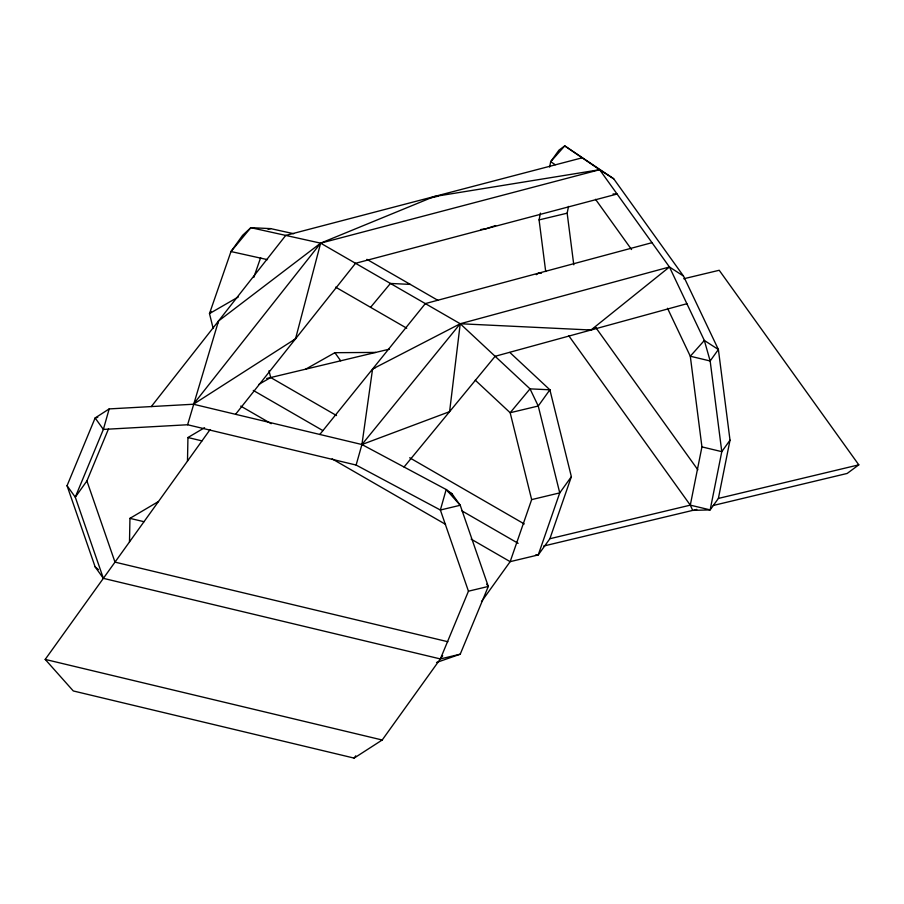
<?xml version="1.0" encoding="UTF-8"?>
<svg xmlns="http://www.w3.org/2000/svg" width="904" height="904" viewBox="0 0 904 904"><rect width="100%" height="100%" fill="white"/><g stroke="black" fill="none" stroke-linecap="round" stroke-linejoin="round"><path stroke-width="1.36" d="M129.498 541.925L129.95 518.354L158.494 501.505M187.49 461.096L187.942 437.525L204.587 427.694M213.174 328.525L209.491 313.598L230.983 251.549L242.611 235.334L250.837 227.672L320.637 243.153L460.226 323.745L449.593 411.659L361.928 444.531L193.433 404.235L109.181 408.913L95.135 417.964L67.054 485.708L95.135 566.876L103.361 578.345L440.372 658.937L460.226 654.191L488.307 586.447L460.226 505.268L452 493.81L446.18 489.505L361.928 444.531L372.572 369.024L460.226 323.745L669.446 266.996L683.481 276.048L718.386 349.509L730.014 440.18L718.386 498.432L710.16 509.89L692.713 510.387L543.654 546.039M545.7 271.516L539.078 219.898L540.422 213.129M549.621 167.07L550.706 161.658L558.932 150.188L564.751 145.894L613.692 178.766L683.481 276.048M573.78 264.804L567.158 213.186L568.514 206.417M692.713 510.387L690.294 505.144L701.933 446.892L690.294 356.221L667.514 308.264M293.438 340.684L295.54 338.808L320.637 243.153L433.965 196.609L599.646 169.715L613.692 178.766M109.181 408.913L103.361 429.423L75.281 497.166L103.361 578.345M97.79 417.332L95.135 417.964L103.361 429.423L187.614 424.756L218.519 320.999L320.637 243.153L599.646 169.715L669.446 266.996L704.34 340.458L710.16 360.978L721.787 451.65L710.16 509.89L690.294 505.144L549.881 538.727L538.242 554.932L510.161 561.655L481.493 601.612M440.372 658.937L468.453 591.193L440.372 510.014L446.18 489.505L460.226 505.268L440.372 510.014L356.119 465.051L361.928 444.531L460.226 323.745L591.013 330.017L595.996 327.474M253.775 277.471L260.635 257.663M475.267 380.177L510.161 412.732L531.654 499.607L510.161 561.655L471.153 539.134M549.881 538.727L571.373 476.679L549.881 389.805L509.856 352.458M217.548 323.632L218.519 320.999M67.054 485.708L75.281 497.166L86.908 480.951L108.514 428.846M211.039 311.439L209.491 313.598L238.373 296.919M442.689 655.694L382.2 740.003L354.119 758.106L73.28 690.95L45.2 659.411L210.033 429.66M354.119 758.106L355.758 755.823M571.373 476.679L559.745 492.883L538.242 554.932L535.507 555.067M730.014 440.18L721.787 451.65L701.933 446.892M151.307 406.574L285.732 235.413L582.199 157.804M320.637 243.153L193.433 404.235L295.54 338.808M235.56 414.314L355.532 263.301L617.093 194.032L613.036 193.964M319.813 434.462L425.332 303.597L651.987 242.679M404.054 467.018L495.121 356.3L686.893 303.721M370.572 307.326L390.426 283.449L410.292 284.398M669.446 266.996L591.013 330.017L588.21 330.129M683.763 278.76L719.211 270.273L858.8 464.848L847.172 473.447L713.211 505.483M536.309 274.669L538.66 273.132L541.473 273.177M259.019 384.279L270.691 377.533L336.525 415.546M305.699 369.171L334.887 352.696L375.702 352.424M372.572 369.024L375.103 367.804M431.4 197.727L438.18 196.179M436.53 662.485L460.226 654.191M495.629 225.559L486.318 228.667L480.747 229.559M268.025 229.254L270.691 228.622L293.698 233.718M539.078 219.898L567.158 213.186M266.68 378.493L389.421 349.147M531.654 499.607L559.745 492.883L538.242 406.02L530.026 388.856L460.226 323.745M718.386 498.432L858.8 464.848M694.069 510.059L696.803 509.415M468.453 591.193L488.307 586.447L486.668 584.154M270.691 228.622L250.837 227.672L230.983 251.549L267.505 259.651M187.614 424.756L356.119 465.051M187.942 437.525L201.987 440.881M129.95 518.354L143.996 521.71M447.887 641.738L115 562.13L86.908 480.951M45.2 659.411L382.2 740.003M448.271 491.81L452 493.81L452.915 496.465M366.9 259.346L437.999 300.399M335.621 287.144L406.721 328.197M409.681 457.774L524.275 523.947M253.278 390.415L322.852 430.575M461.989 510.907L518.139 543.327M240.735 406.099L271.211 423.693M332.163 458.893L445.548 524.343M599.646 169.715L564.751 145.894L550.706 161.658L555.226 164.743M95.135 566.876L98.378 569.565M595.521 199.298L631.557 249.538M596.03 327.892L697.854 469.809M568.774 335.757L690.294 505.144M334.887 352.696L340.695 360.798M269.019 370.753L270.691 377.533M549.881 389.805L538.242 406.02L510.161 412.732L530.026 388.856L549.881 389.805M718.386 349.509L710.16 360.978L690.294 356.221L704.34 340.458L718.386 349.509"/></g></svg>
